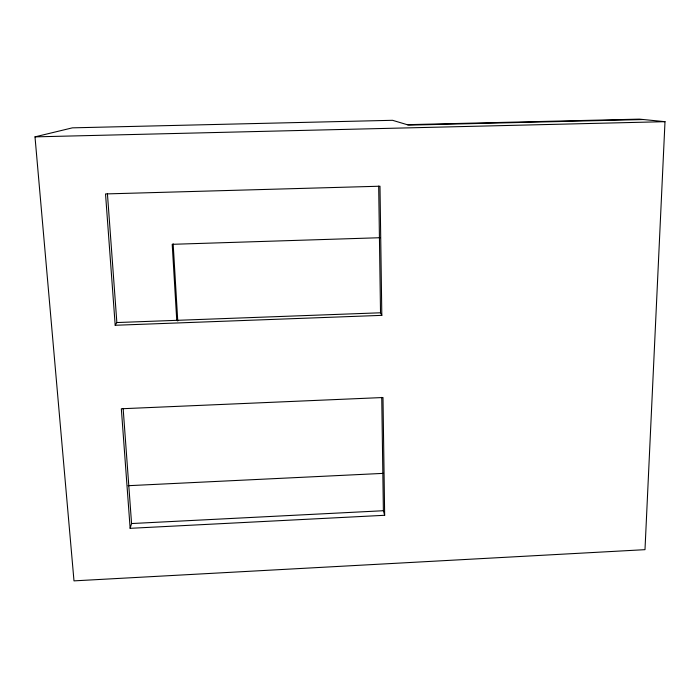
<?xml version="1.0" encoding="UTF-8"?>
<svg xmlns="http://www.w3.org/2000/svg" width="700" height="700" viewBox="0 0 700 700"><rect width="100%" height="100%" fill="white"/><g stroke="black" fill="none" stroke-linecap="round" stroke-linejoin="round"><path stroke-width="1.05" d="M407.164 124.679L639.415 119.131L665 121.678L644.989 549.666L73.99 580.869L35 136.867L72.389 127.846L392.543 120.304L408.73 125.143L643.449 119.534M130.139 528.325L121.336 408.765L382.988 397.521L384.659 515.288L130.139 528.325L131.565 523.548L123.139 408.424M115.194 325.273L105.525 193.935L379.986 186.209L381.815 315.359L115.194 325.273L116.856 322.551L107.424 193.725M131.565 523.548L383.381 510.729L384.659 515.288M128.082 485.704L383.408 473.366M116.856 322.551L380.52 312.786L381.815 315.359M380.275 237.711L172.209 244.318L176.776 320.582M35 136.867L665 121.678M173.154 243.845L177.756 321.055M378.683 186.121L380.52 312.786M381.745 397.381L383.381 510.729"/></g></svg>
